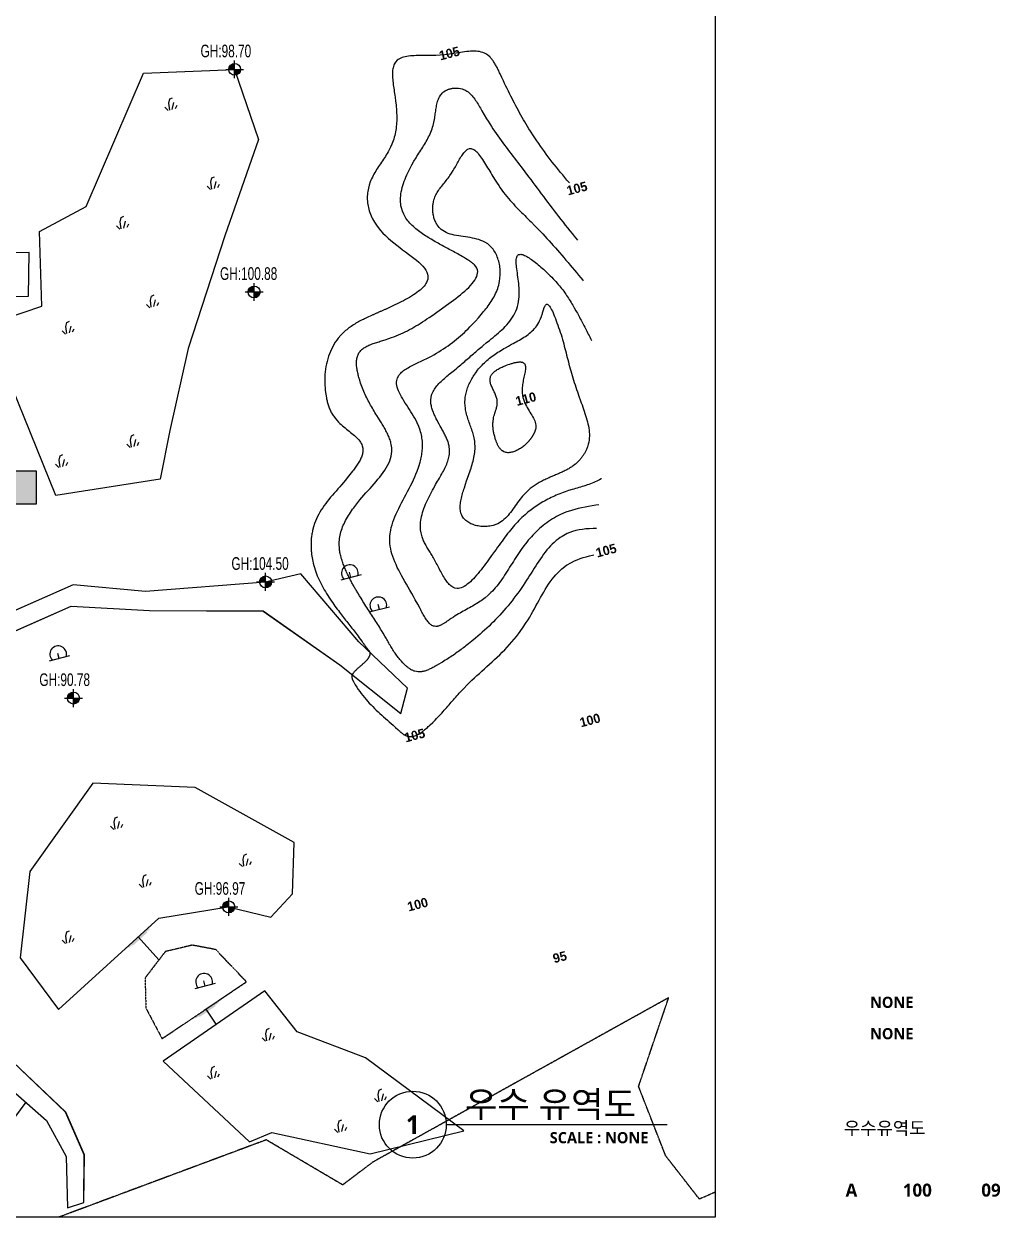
# Model space of a CAD drawing. Header units: inches. Extents: x 7998 to 323252, y 7981 to 229604.
# Drawn here: x 217651 to 322638, y 7995 to 136346 of the extents above; entities that cross this region are included whole.
import ezdxf
from ezdxf.enums import TextEntityAlignment as Align

# ---------------------------------------------------------------- set-up
doc = ezdxf.new("R2010")
doc.units = ezdxf.units.IN
doc.header["$MEASUREMENT"] = 0
doc.linetypes.add('XREF_BASE$0$HIDDEN', pattern=[0.375, 0.25, -0.125])
doc.linetypes.add('XREF_BASE$0$PHANTOM2', pattern=[31.75, 15.875, -3.175, 3.175, -3.175, 3.175, -3.175])
for name, color, linetype in [('-00 기호-우수-U형플륨관D200', 4, 'Continuous'), ('A-ANNO-TITL', 7, 'Continuous'), ('AA-XXXX-TXT1', 2, 'Continuous'), ('CD_BOX', 130, 'Continuous'), ('CE_GH', 240, 'Continuous'), ('XREF_BASE$0$1-1CON', 35, 'Continuous'), ('XREF_BASE$0$1-5CON', 30, 'Continuous'), ('XREF_BASE$0$1-HY', 8, 'Continuous'), ('XREF_BASE$0$1-SIM', 8, 'Continuous'), ('XREF_BASE$0$1-묘지', 4, 'Continuous'), ('XREF_BASE$0$1-비포장', 1, 'Continuous'), ('XREF_BASE$0$NR', 7, 'Continuous'), ('XREF_BASE$0$rndur', 1, 'Continuous')]:
    doc.layers.add(name, color=color, linetype=linetype)
doc.layers.add('CE_GH_TEXT', color=2, linetype='Continuous', lineweight=20)
doc.styles.add('SH_대대리576', font='')
doc.styles.add('XREF_BASE$0$SH_대대리576', font='나눔고딕BOLD.TTF')
doc.styles.add('나눔고딕N', font='나눔고딕.TTF')
doc.styles.add('휴먼엑스포', font='HMFMMUEX.TTC')
doc.styles.get('SH_대대리576').set_extended_font_data('NanumGothic', bold=True)
doc.linetypes.add('U', pattern='A,0.5,-0.0645,["U",휴먼엑스포,S=0.4,R=0,X=0,Y=-0.2],-0.4355,0.25', length=1.25)

# ---------------------------------------------------------------- blocks, each defined once
blk = doc.blocks.new('XREF_BASE$0$A$C33E82F04')
at = {"layer": 'XREF_BASE$0$1-묘지', "color": 8, "linetype": 'Continuous'}
for p, q in [((1.5, 0), (0, 0)), ((0.75, 0), (0.75, 0.38))]:
    blk.add_line(p, q, dxfattribs=at)
blk.add_arc((0.756, 0.318), 0.6, 328.02653, 211.97347, dxfattribs=at)
blk = doc.blocks.new('XREF_BASE$0$A$C39EA40FB')
at = {"layer": 'XREF_BASE$0$1-SIM', "color": 8}
for p, q in [((0, 0.286), (0.172, 0)), ((0.274, 0), (0.332, 0.503)), ((0.332, 0.503), (0.48, 0.777)), ((0.469, 0), (0.709, 0.446)), ((0.48, 0.777), (0.686, 0.812)), ((0.709, 0.011), (0.88, 0.206))]:
    blk.add_line(p, q, dxfattribs=at)
blk = doc.blocks.new('XREF_BASE', base_point=(0, 0))
at = {"layer": 'Defpoints', "linetype": 'ByBlock'}
blk.add_lwpolyline([(8002, 229606), (292002, 229606), (292002, 8006), (8002, 8006)], close=True, dxfattribs=at)
at = {"layer": 'XREF_BASE$0$1-1CON', "color": 8, "linetype": 'Continuous'}
for points, elevation in [([(279240, 82074), (278865, 82067), (278477, 82050), (278096, 82022), (277723, 81979), (277359, 81919), (277005, 81841), (276662, 81742), (276080, 81525), (275541, 81229), (275315, 81087), (275096, 80932), (274884, 80764), (274678, 80584), (274478, 80394), (274283, 80193), (274094, 79983), (273908, 79764), (273727, 79538), (273549, 79304), (273375, 79065), (273203, 78820), (273034, 78570), (272867, 78317), (272701, 78060), (272536, 77802), (272371, 77541), (272207, 77281), (272042, 77020), (271877, 76760), (271711, 76502), (271348, 75950), (270975, 75413), (270772, 75128), (270567, 74848), (270359, 74573), (270148, 74301), (269935, 74034), (269719, 73771), (269501, 73511), (269280, 73256), (269058, 73005), (268832, 72757), (268605, 72514), (268375, 72274), (268144, 72037), (267910, 71805), (267674, 71575), (267436, 71350), (267195, 71127), (266953, 70908), (266709, 70693), (266464, 70480), (266216, 70271), (265838, 69959), (265457, 69654), (265327, 69551), (265197, 69449), (265066, 69348), (264934, 69248), (264801, 69148), (264668, 69049), (264534, 68950), (264398, 68852), (264262, 68755), (264124, 68658), (263985, 68561), (263845, 68465), (263703, 68369), (263560, 68274), (263416, 68179), (263270, 68085), (263122, 67990), (262972, 67896), (262821, 67803), (262668, 67709), (262513, 67615), (262265, 67468), (262013, 67322), (261920, 67268), (261826, 67215), (261732, 67163), (261637, 67112), (261542, 67062), (261447, 67014), (261351, 66968), (261256, 66924), (261160, 66882), (261064, 66843), (260968, 66807), (260872, 66773), (260777, 66744), (260681, 66717), (260586, 66695), (260491, 66677), (260397, 66663), (260303, 66654), (260209, 66650), (260116, 66651), (260024, 66658), (259864, 66679), (259705, 66719), (259638, 66739), (259571, 66763), (259504, 66789), (259438, 66819), (259372, 66851), (259307, 66885), (259243, 66922), (259179, 66962), (259116, 67003), (259053, 67047), (258991, 67093), (258930, 67140), (258869, 67189), (258809, 67239), (258750, 67291), (258692, 67344), (258634, 67398), (258577, 67453), (258521, 67509), (258465, 67566), (258411, 67623), (258253, 67793), (258102, 67965), (258006, 68080), (257913, 68196), (257822, 68312), (257734, 68430), (257648, 68548), (257565, 68667), (257483, 68787), (257403, 68908), (257325, 69029), (257249, 69150), (257174, 69273), (257100, 69395), (257027, 69518), (256955, 69641), (256884, 69765), (256813, 69889), (256742, 70013), (256672, 70137), (256602, 70261), (256531, 70385), (256460, 70509), (256292, 70800), (256119, 71090), (256019, 71257), (255918, 71423), (255816, 71589), (255712, 71755), (255608, 71921), (255504, 72086), (255398, 72251), (255292, 72416), (255186, 72581), (255080, 72746), (254973, 72911), (254866, 73075), (254759, 73240), (254652, 73405), (254545, 73570), (254439, 73735), (254333, 73900), (254228, 74065), (254123, 74231), (254018, 74396), (253915, 74562), (253758, 74816), (253604, 75070), (253551, 75158), (253498, 75246), (253445, 75334), (253393, 75422), (253341, 75510), (253290, 75599), (253239, 75688), (253188, 75777), (253137, 75866), (253087, 75956), (253037, 76046), (252988, 76136), (252939, 76226), (252890, 76317), (252842, 76408), (252794, 76500), (252746, 76592), (252699, 76684), (252652, 76777), (252606, 76870), (252560, 76964), (252458, 77177), (252358, 77392), (252303, 77512), (252249, 77633), (252196, 77755), (252145, 77878), (252095, 78001), (252046, 78124), (251999, 78248), (251954, 78373), (251910, 78497), (251869, 78622), (251830, 78748), (251793, 78874), (251758, 78999), (251726, 79126), (251697, 79252), (251671, 79378), (251647, 79504), (251627, 79630), (251609, 79756), (251596, 79882), (251585, 80008), (251568, 80317), (251575, 80625), (251586, 80807), (251605, 80988), (251631, 81169), (251665, 81350), (251705, 81529), (251753, 81708), (251806, 81886), (251866, 82064), (251933, 82241), (252005, 82417), (252082, 82592), (252166, 82767), (252254, 82941), (252347, 83114), (252446, 83286), (252549, 83458), (252656, 83628), (252767, 83798), (252882, 83967), (253002, 84135), (253124, 84302), (253445, 84726), (253785, 85144), (253998, 85395), (254215, 85645), (254435, 85894), (254657, 86141), (254879, 86387), (255099, 86632), (255316, 86877), (255529, 87121), (255736, 87365), (255935, 87609), (256126, 87853), (256307, 88098), (256475, 88343), (256631, 88589), (256772, 88836), (256896, 89085), (257003, 89334), (257091, 89586), (257158, 89840), (257203, 90095), (257224, 90353), (257219, 90732), (257157, 91117), (257133, 91238), (257104, 91359), (257069, 91480), (257031, 91602), (256988, 91724), (256942, 91847), (256892, 91969), (256838, 92092), (256782, 92215), (256722, 92337), (256660, 92460), (256596, 92582), (256529, 92704), (256461, 92826), (256392, 92948), (256321, 93069), (256249, 93190), (256176, 93310), (256103, 93429), (256030, 93549), (255957, 93667), (255782, 93949), (255610, 94227), (255511, 94388), (255413, 94548), (255317, 94707), (255222, 94866), (255128, 95024), (255036, 95182), (254946, 95340), (254857, 95498), (254770, 95658), (254684, 95817), (254600, 95979), (254519, 96141), (254439, 96305), (254360, 96471), (254284, 96639), (254210, 96810), (254138, 96983), (254068, 97159), (254001, 97338), (253935, 97520), (253872, 97706), (253774, 98012), (253683, 98329), (253649, 98451), (253617, 98573), (253586, 98697), (253558, 98821), (253531, 98945), (253507, 99069), (253485, 99193), (253466, 99317), (253451, 99440), (253438, 99562), (253429, 99682), (253425, 99802), (253424, 99919), (253427, 100035), (253435, 100148), (253448, 100259), (253466, 100368), (253489, 100473), (253518, 100575), (253553, 100674), (253593, 100769), (253689, 100955), (253812, 101123), (253882, 101205), (253958, 101282), (254040, 101356), (254127, 101426), (254220, 101492), (254317, 101555), (254419, 101615), (254525, 101672), (254635, 101726), (254748, 101778), (254863, 101828), (254982, 101875), (255102, 101921), (255224, 101965), (255348, 102008), (255473, 102049), (255598, 102089), (255723, 102129), (255849, 102168), (255973, 102207), (256097, 102245), (256513, 102376), (256909, 102509), (257180, 102605), (257443, 102703), (257699, 102803), (257948, 102906), (258192, 103011), (258431, 103120), (258667, 103232), (258900, 103348), (259130, 103468), (259360, 103593), (259589, 103722), (259818, 103856), (260049, 103995), (260282, 104140), (260519, 104290), (260759, 104447), (261003, 104610), (261254, 104779), (261511, 104956), (261775, 105140), (262047, 105331), (262558, 105693), (263102, 106082), (263351, 106261), (263603, 106445), (263855, 106633), (264107, 106824), (264355, 107018), (264599, 107214), (264836, 107412), (265064, 107611), (265282, 107811), (265487, 108011), (265678, 108210), (265852, 108409), (266008, 108606), (266145, 108801), (266259, 108994), (266349, 109184), (266413, 109370), (266450, 109552), (266457, 109729), (266432, 109902), (266374, 110068), (266263, 110260), (266098, 110442), (266070, 110471), (266041, 110500), (266010, 110529), (265979, 110557), (265946, 110586), (265913, 110614), (265878, 110641), (265843, 110669), (265807, 110696), (265770, 110723), (265732, 110750), (265694, 110777), (265655, 110804), (265615, 110830), (265576, 110856), (265536, 110882), (265495, 110908), (265454, 110933), (265414, 110959), (265373, 110984), (265332, 111009), (265131, 111131), (264933, 111248), (264777, 111340), (264621, 111429), (264467, 111516), (264313, 111602), (264161, 111687), (264008, 111770), (263857, 111852), (263706, 111933), (263555, 112014), (263405, 112094), (263254, 112174), (263104, 112254), (262954, 112335), (262804, 112415), (262654, 112496), (262504, 112578), (262354, 112661), (262203, 112746), (262051, 112831), (261899, 112918), (261747, 113008), (261444, 113188), (261137, 113376), (260985, 113471), (260834, 113569), (260683, 113669), (260532, 113771), (260383, 113875), (260236, 113981), (260090, 114090), (259947, 114201), (259808, 114315), (259671, 114431), (259538, 114549), (259409, 114670), (259285, 114793), (259166, 114919), (259052, 115047), (258944, 115178), (258842, 115312), (258747, 115448), (258658, 115586), (258577, 115728), (258504, 115872), (258355, 116211), (258251, 116564), (258207, 116769), (258176, 116978), (258158, 117190), (258152, 117405), (258158, 117623), (258176, 117844), (258204, 118066), (258242, 118291), (258290, 118516), (258346, 118743), (258411, 118970), (258484, 119197), (258563, 119424), (258650, 119651), (258742, 119876), (258840, 120100), (258942, 120322), (259049, 120543), (259159, 120760), (259272, 120975), (259388, 121187), (259606, 121570), (259827, 121940), (259930, 122107), (260032, 122271), (260135, 122434), (260237, 122595), (260339, 122755), (260440, 122914), (260540, 123072), (260638, 123230), (260735, 123388), (260830, 123547), (260923, 123706), (261013, 123866), (261100, 124028), (261184, 124192), (261264, 124357), (261341, 124525), (261414, 124696), (261482, 124869), (261546, 125046), (261605, 125227), (261659, 125412), (261743, 125740), (261809, 126082), (261835, 126228), (261858, 126377), (261880, 126526), (261901, 126676), (261922, 126827), (261943, 126977), (261964, 127127), (261987, 127275), (262012, 127422), (262039, 127567), (262069, 127710), (262102, 127849), (262139, 127986), (262181, 128118), (262228, 128246), (262281, 128370), (262339, 128488), (262405, 128601), (262478, 128708), (262558, 128808), (262647, 128901), (262793, 129029), (262959, 129139), (263016, 129174), (263076, 129206), (263136, 129237), (263199, 129265), (263263, 129292), (263329, 129317), (263395, 129339), (263463, 129360), (263532, 129379), (263601, 129395), (263671, 129409), (263742, 129422), (263813, 129432), (263884, 129440), (263956, 129446), (264027, 129450), (264098, 129452), (264168, 129451), (264238, 129448), (264308, 129443), (264376, 129436), (264592, 129406), (264796, 129353), (264931, 129306), (265061, 129249), (265186, 129183), (265307, 129108), (265423, 129025), (265535, 128934), (265644, 128836), (265749, 128731), (265851, 128620), (265950, 128503), (266047, 128382), (266140, 128256), (266232, 128126), (266321, 127992), (266409, 127856), (266495, 127717), (266580, 127576), (266664, 127434), (266747, 127291), (266829, 127148), (266912, 127005), (267162, 126571), (267415, 126149), (267586, 125871), (267757, 125598), (267930, 125330), (268103, 125065), (268277, 124805), (268451, 124549), (268626, 124297), (268802, 124047), (268978, 123801), (269155, 123557), (269332, 123315), (269510, 123075), (269688, 122838), (269866, 122601), (270045, 122366), (270224, 122132), (270403, 121898), (270583, 121665), (270763, 121431), (270943, 121197), (271123, 120963), (271529, 120433), (271936, 119896), (272163, 119596), (272389, 119294), (272616, 118991), (272844, 118687), (273072, 118382), (273300, 118076), (273530, 117769), (273759, 117462), (273990, 117154), (274222, 116847), (274454, 116539), (274688, 116232), (274922, 115925), (275158, 115619), (275395, 115313), (275633, 115008), (275873, 114705), (276114, 114403), (276357, 114102), (276601, 113802), (276847, 113505), (277192, 113093)], 106000), ([(279489, 84635), (279158, 84582), (278774, 84520), (278391, 84454), (278011, 84383), (277633, 84305), (277261, 84219), (276893, 84123), (276533, 84015), (275939, 83812), (275373, 83568), (275146, 83461), (274924, 83348), (274706, 83229), (274492, 83103), (274282, 82972), (274077, 82834), (273875, 82692), (273678, 82543), (273484, 82390), (273294, 82231), (273107, 82068), (272925, 81900), (272746, 81728), (272570, 81551), (272398, 81370), (272229, 81186), (272063, 80997), (271901, 80806), (271742, 80610), (271586, 80412), (271432, 80211), (271133, 79804), (270844, 79387), (270703, 79178), (270564, 78966), (270427, 78753), (270291, 78539), (270156, 78325), (270022, 78111), (269889, 77897), (269755, 77684), (269621, 77472), (269487, 77262), (269352, 77053), (269215, 76847), (269077, 76644), (268937, 76445), (268795, 76249), (268650, 76057), (268502, 75869), (268351, 75687), (268196, 75510), (268037, 75338), (267874, 75173), (267575, 74890), (267260, 74630), (267119, 74520), (266976, 74413), (266829, 74309), (266680, 74208), (266529, 74110), (266375, 74014), (266219, 73919), (266061, 73825), (265900, 73732), (265738, 73640), (265574, 73548), (265408, 73456), (265240, 73363), (265072, 73269), (264901, 73174), (264730, 73077), (264557, 72978), (264383, 72876), (264208, 72771), (264033, 72664), (263856, 72552), (263616, 72396), (263375, 72231), (263311, 72187), (263247, 72143), (263183, 72099), (263120, 72055), (263056, 72012), (262993, 71969), (262930, 71928), (262867, 71887), (262804, 71847), (262742, 71809), (262680, 71773), (262619, 71739), (262558, 71706), (262497, 71676), (262437, 71649), (262377, 71624), (262318, 71602), (262260, 71583), (262202, 71567), (262145, 71555), (262088, 71547), (261940, 71535), (261798, 71552), (261711, 71573), (261626, 71605), (261543, 71646), (261462, 71697), (261382, 71757), (261305, 71824), (261228, 71899), (261153, 71982), (261080, 72070), (261007, 72165), (260936, 72266), (260866, 72371), (260796, 72481), (260728, 72594), (260660, 72711), (260592, 72831), (260525, 72953), (260459, 73077), (260393, 73202), (260327, 73328), (260261, 73453), (260004, 73941), (259746, 74415), (259554, 74760), (259362, 75098), (259172, 75429), (258985, 75754), (258801, 76074), (258621, 76388), (258446, 76698), (258277, 77003), (258115, 77304), (257960, 77601), (257814, 77895), (257678, 78187), (257551, 78475), (257436, 78762), (257333, 79047), (257242, 79331), (257165, 79614), (257103, 79896), (257057, 80179), (257026, 80461), (257013, 80745), (257023, 81313), (257108, 81887), (257168, 82176), (257244, 82465), (257335, 82757), (257439, 83050), (257556, 83344), (257683, 83640), (257819, 83937), (257963, 84236), (258114, 84536), (258270, 84837), (258430, 85140), (258592, 85445), (258756, 85751), (258919, 86058), (259081, 86367), (259240, 86677), (259395, 86989), (259544, 87302), (259686, 87616), (259820, 87932), (259944, 88249), (260114, 88726), (260255, 89206), (260299, 89366), (260340, 89527), (260377, 89688), (260410, 89849), (260439, 90010), (260465, 90172), (260486, 90334), (260503, 90496), (260516, 90659), (260524, 90822), (260527, 90985), (260525, 91149), (260519, 91313), (260507, 91477), (260490, 91641), (260467, 91806), (260439, 91971), (260405, 92137), (260365, 92302), (260319, 92468), (260266, 92635), (260124, 93039), (259943, 93445), (259825, 93684), (259697, 93923), (259561, 94161), (259419, 94399), (259272, 94635), (259123, 94871), (258972, 95104), (258822, 95335), (258675, 95564), (258532, 95790), (258395, 96013), (258266, 96233), (258147, 96449), (258038, 96660), (257943, 96868), (257863, 97070), (257799, 97268), (257753, 97460), (257728, 97646), (257724, 97826), (257744, 98000), (257817, 98271), (257962, 98523), (258028, 98617), (258103, 98709), (258187, 98798), (258279, 98885), (258379, 98970), (258486, 99054), (258600, 99135), (258721, 99215), (258846, 99294), (258977, 99371), (259112, 99447), (259252, 99522), (259395, 99596), (259540, 99669), (259688, 99742), (259838, 99814), (259989, 99886), (260141, 99958), (260293, 100030), (260444, 100102), (260595, 100175), (261043, 100393), (261472, 100616), (261751, 100768), (262022, 100922), (262287, 101078), (262544, 101237), (262795, 101398), (263040, 101562), (263279, 101729), (263513, 101899), (263742, 102071), (263966, 102246), (264185, 102425), (264401, 102606), (264612, 102790), (264820, 102978), (265026, 103168), (265228, 103362), (265428, 103559), (265625, 103760), (265821, 103964), (266016, 104171), (266209, 104383), (266528, 104739), (266846, 105105), (266972, 105253), (267097, 105402), (267221, 105552), (267343, 105705), (267463, 105860), (267580, 106016), (267695, 106175), (267806, 106336), (267914, 106498), (268018, 106664), (268118, 106831), (268213, 107001), (268303, 107173), (268388, 107347), (268467, 107525), (268540, 107704), (268607, 107887), (268666, 108072), (268719, 108260), (268763, 108451), (268800, 108644), (268851, 108997), (268875, 109360), (268880, 109522), (268879, 109684), (268873, 109848), (268861, 110012), (268844, 110176), (268821, 110339), (268793, 110501), (268759, 110662), (268720, 110820), (268675, 110977), (268624, 111131), (268568, 111282), (268507, 111430), (268440, 111573), (268367, 111713), (268289, 111847), (268205, 111977), (268115, 112101), (268020, 112218), (267919, 112330), (267813, 112435), (267533, 112679), (267217, 112875), (267017, 112977), (266806, 113065), (266587, 113141), (266359, 113207), (266125, 113263), (265886, 113312), (265643, 113355), (265398, 113393), (265151, 113430), (264903, 113465), (264657, 113501), (264413, 113539), (264172, 113580), (263936, 113628), (263707, 113682), (263484, 113745), (263270, 113818), (263066, 113903), (262873, 114002), (262692, 114115), (262524, 114245), (262301, 114463), (262111, 114723), (262055, 114810), (262002, 114900), (261952, 114994), (261906, 115091), (261863, 115190), (261824, 115293), (261788, 115397), (261755, 115504), (261727, 115612), (261701, 115722), (261679, 115833), (261661, 115944), (261646, 116057), (261635, 116169), (261627, 116282), (261622, 116394), (261621, 116506), (261624, 116616), (261630, 116726), (261639, 116834), (261653, 116941), (261693, 117194), (261754, 117433), (261796, 117569), (261845, 117701), (261899, 117830), (261960, 117956), (262025, 118080), (262095, 118201), (262170, 118320), (262249, 118439), (262331, 118556), (262417, 118673), (262506, 118789), (262598, 118906), (262691, 119024), (262787, 119142), (262884, 119263), (262982, 119385), (263081, 119509), (263180, 119637), (263279, 119767), (263378, 119901), (263476, 120039), (263655, 120303), (263830, 120584), (263909, 120716), (263987, 120850), (264064, 120985), (264141, 121121), (264217, 121258), (264292, 121393), (264367, 121527), (264441, 121659), (264515, 121789), (264588, 121914), (264661, 122036), (264734, 122153), (264807, 122264), (264880, 122369), (264953, 122467), (265026, 122557), (265099, 122639), (265172, 122712), (265246, 122776), (265320, 122828), (265395, 122870), (265567, 122938), (265742, 122941), (265841, 122923), (265942, 122886), (266043, 122833), (266145, 122763), (266248, 122677), (266352, 122578), (266457, 122466), (266562, 122341), (266668, 122206), (266774, 122061), (266881, 121908), (266988, 121746), (267096, 121579), (267204, 121405), (267312, 121227), (267420, 121046), (267529, 120863), (267638, 120679), (267746, 120494), (267855, 120311), (267964, 120129), (268251, 119659), (268536, 119219), (268713, 118956), (268889, 118704), (269065, 118461), (269241, 118227), (269417, 118002), (269592, 117784), (269767, 117573), (269942, 117369), (270117, 117171), (270291, 116979), (270466, 116791), (270640, 116607), (270814, 116427), (270989, 116250), (271163, 116076), (271337, 115903), (271511, 115731), (271686, 115560), (271860, 115389), (272034, 115217), (272209, 115044), (272608, 114645), (273007, 114234), (273232, 113999), (273457, 113761), (273682, 113519), (273908, 113274), (274134, 113025), (274360, 112774), (274586, 112520), (274812, 112264), (275039, 112005), (275266, 111744), (275493, 111480), (275720, 111215), (275947, 110948), (276174, 110680), (276402, 110410), (276629, 110139), (276857, 109867), (277084, 109594), (277312, 109321), (277540, 109047), (277768, 108772), (277804, 108728)], 107000), ([(279763, 87442), (279720, 87413), (279572, 87323), (279419, 87238), (279263, 87157), (279102, 87082), (278937, 87010), (278769, 86942), (278598, 86878), (278424, 86816), (278248, 86756), (278070, 86699), (277889, 86643), (277708, 86589), (277525, 86535), (277342, 86481), (277158, 86428), (276974, 86374), (276790, 86319), (276607, 86263), (276226, 86143), (275851, 86013), (275657, 85943), (275464, 85871), (275273, 85796), (275084, 85719), (274897, 85640), (274711, 85559), (274527, 85475), (274346, 85389), (274166, 85300), (273989, 85210), (273813, 85117), (273640, 85023), (273469, 84926), (273301, 84827), (273135, 84727), (272972, 84624), (272812, 84520), (272654, 84413), (272499, 84305), (272346, 84194), (272197, 84082), (271866, 83825), (271551, 83559), (271380, 83407), (271213, 83253), (271049, 83095), (270889, 82934), (270732, 82770), (270577, 82602), (270424, 82431), (270272, 82256), (270122, 82078), (269973, 81895), (269825, 81709), (269676, 81518), (269527, 81323), (269377, 81124), (269226, 80920), (269073, 80712), (268918, 80499), (268761, 80281), (268601, 80059), (268438, 79831), (268271, 79599), (267955, 79160), (267624, 78702), (267470, 78490), (267313, 78277), (267153, 78063), (266992, 77851), (266829, 77641), (266665, 77435), (266499, 77234), (266333, 77039), (266167, 76851), (266000, 76672), (265834, 76503), (265668, 76345), (265502, 76199), (265338, 76067), (265175, 75950), (265014, 75850), (264855, 75766), (264698, 75701), (264544, 75656), (264393, 75633), (264245, 75631), (264000, 75669), (263767, 75778), (263673, 75834), (263580, 75901), (263490, 75978), (263400, 76064), (263312, 76160), (263225, 76263), (263140, 76374), (263055, 76491), (262971, 76615), (262888, 76745), (262806, 76880), (262725, 77018), (262644, 77161), (262563, 77307), (262483, 77455), (262403, 77605), (262323, 77756), (262243, 77908), (262163, 78059), (262083, 78210), (262003, 78359), (261850, 78637), (261696, 78906), (261623, 79030), (261550, 79153), (261477, 79273), (261405, 79393), (261334, 79510), (261263, 79627), (261193, 79742), (261125, 79856), (261058, 79970), (260993, 80082), (260929, 80194), (260868, 80305), (260809, 80416), (260752, 80526), (260698, 80637), (260647, 80747), (260599, 80858), (260555, 80969), (260514, 81080), (260476, 81191), (260443, 81303), (260362, 81611), (260314, 81925), (260296, 82127), (260289, 82330), (260294, 82536), (260310, 82744), (260335, 82953), (260371, 83165), (260416, 83377), (260469, 83591), (260531, 83807), (260600, 84023), (260677, 84240), (260760, 84458), (260849, 84677), (260944, 84895), (261045, 85114), (261150, 85333), (261259, 85552), (261371, 85771), (261487, 85989), (261605, 86207), (261726, 86424), (261937, 86798), (262152, 87168), (262242, 87324), (262333, 87479), (262422, 87634), (262511, 87788), (262598, 87941), (262683, 88095), (262766, 88247), (262846, 88400), (262922, 88552), (262995, 88703), (263064, 88854), (263129, 89005), (263189, 89155), (263243, 89305), (263291, 89455), (263334, 89604), (263370, 89753), (263398, 89902), (263420, 90050), (263433, 90198), (263439, 90346), (263433, 90599), (263400, 90851), (263382, 90956), (263360, 91061), (263334, 91166), (263304, 91270), (263271, 91375), (263234, 91480), (263194, 91585), (263152, 91690), (263106, 91795), (263059, 91901), (263008, 92006), (262956, 92112), (262902, 92218), (262847, 92325), (262790, 92432), (262732, 92539), (262673, 92646), (262613, 92754), (262552, 92863), (262491, 92972), (262431, 93081), (262308, 93304), (262186, 93530), (262125, 93644), (262064, 93759), (262005, 93875), (261947, 93990), (261891, 94106), (261837, 94222), (261785, 94338), (261735, 94454), (261688, 94570), (261643, 94686), (261602, 94801), (261564, 94916), (261530, 95031), (261500, 95145), (261474, 95258), (261452, 95371), (261435, 95483), (261423, 95594), (261417, 95704), (261415, 95813), (261420, 95921), (261443, 96166), (261500, 96405), (261542, 96538), (261594, 96669), (261654, 96798), (261723, 96925), (261800, 97051), (261884, 97174), (261975, 97296), (262072, 97417), (262175, 97536), (262283, 97653), (262396, 97769), (262513, 97884), (262634, 97998), (262757, 98110), (262884, 98221), (263012, 98332), (263142, 98441), (263273, 98549), (263405, 98657), (263536, 98764), (263667, 98870), (263947, 99099), (264220, 99326), (264365, 99447), (264507, 99567), (264648, 99687), (264788, 99806), (264925, 99925), (265062, 100043), (265197, 100161), (265332, 100278), (265465, 100395), (265598, 100511), (265730, 100627), (265862, 100743), (265993, 100858), (266125, 100973), (266257, 101087), (266388, 101202), (266521, 101316), (266653, 101430), (266787, 101543), (266921, 101657), (267056, 101770), (267382, 102041), (267715, 102311), (267910, 102469), (268106, 102627), (268302, 102787), (268497, 102948), (268690, 103112), (268881, 103280), (269068, 103450), (269251, 103625), (269429, 103804), (269600, 103989), (269765, 104179), (269923, 104375), (270072, 104577), (270211, 104787), (270340, 105005), (270458, 105231), (270564, 105466), (270658, 105710), (270738, 105963), (270803, 106227), (270853, 106502), (270911, 106992), (270919, 107518), (270914, 107741), (270903, 107968), (270886, 108198), (270865, 108429), (270840, 108660), (270812, 108890), (270782, 109118), (270752, 109343), (270722, 109563), (270693, 109778), (270666, 109986), (270642, 110185), (270623, 110376), (270609, 110556), (270601, 110725), (270600, 110881), (270607, 111023), (270623, 111150), (270650, 111261), (270687, 111355), (270737, 111430), (270850, 111530), (271010, 111562), (271091, 111563), (271179, 111552), (271276, 111528), (271379, 111493), (271489, 111448), (271605, 111393), (271726, 111329), (271851, 111256), (271982, 111175), (272115, 111087), (272252, 110992), (272391, 110891), (272532, 110785), (272675, 110675), (272818, 110560), (272961, 110442), (273104, 110321), (273247, 110199), (273387, 110075), (273526, 109950), (273662, 109825), (273971, 109537), (274259, 109255), (274417, 109096), (274569, 108939), (274716, 108784), (274856, 108631), (274992, 108478), (275122, 108328), (275248, 108178), (275369, 108029), (275487, 107881), (275600, 107733), (275710, 107586), (275817, 107438), (275921, 107291), (276022, 107144), (276121, 106996), (276217, 106847), (276312, 106698), (276406, 106548), (276498, 106397), (276589, 106245), (276680, 106091), (276849, 105799), (277018, 105501), (277097, 105361), (277176, 105219), (277255, 105076), (277333, 104932), (277412, 104787), (277491, 104641), (277570, 104494), (277648, 104345), (277727, 104197), (277805, 104047), (277884, 103897), (277963, 103746), (278041, 103594), (278120, 103442), (278198, 103289), (278277, 103136), (278355, 102982), (278434, 102829), (278512, 102675), (278590, 102521), (278669, 102366), (278707, 102291)], 108000), ([(275592, 102410), (275653, 102170), (275713, 101929), (275774, 101688), (275835, 101447), (275896, 101205), (275958, 100964), (276020, 100722), (276082, 100480), (276146, 100238), (276210, 99995), (276276, 99752), (276342, 99508), (276410, 99264), (276479, 99019), (276549, 98773), (276621, 98527), (276694, 98279), (276769, 98031), (276846, 97782), (276925, 97532), (277005, 97282), (277088, 97030), (277173, 96776), (277338, 96299), (277510, 95818), (277592, 95592), (277675, 95366), (277757, 95139), (277838, 94912), (277917, 94685), (277994, 94458), (278067, 94231), (278137, 94004), (278202, 93777), (278261, 93551), (278315, 93326), (278361, 93102), (278400, 92878), (278431, 92656), (278452, 92435), (278464, 92216), (278466, 91998), (278456, 91782), (278434, 91567), (278400, 91355), (278352, 91145), (278267, 90860), (278153, 90579), (278120, 90502), (278085, 90426), (278048, 90351), (278010, 90276), (277969, 90202), (277927, 90128), (277882, 90056), (277836, 89983), (277789, 89912), (277740, 89842), (277689, 89772), (277637, 89703), (277584, 89636), (277529, 89569), (277473, 89504), (277415, 89439), (277357, 89376), (277297, 89314), (277236, 89254), (277174, 89194), (277111, 89137), (276962, 89005), (276807, 88881), (276718, 88813), (276627, 88748), (276534, 88684), (276440, 88623), (276345, 88564), (276249, 88506), (276152, 88451), (276054, 88397), (275954, 88344), (275854, 88293), (275754, 88243), (275652, 88195), (275550, 88147), (275447, 88100), (275344, 88054), (275240, 88008), (275136, 87963), (275032, 87918), (274928, 87874), (274823, 87829), (274719, 87784), (274493, 87688), (274267, 87590), (274147, 87536), (274026, 87483), (273906, 87428), (273787, 87373), (273668, 87316), (273549, 87259), (273432, 87200), (273315, 87140), (273199, 87079), (273084, 87016), (272971, 86951), (272858, 86885), (272746, 86817), (272636, 86747), (272528, 86675), (272421, 86601), (272315, 86524), (272211, 86445), (272109, 86364), (272008, 86280), (271910, 86193), (271660, 85962), (271424, 85710), (271284, 85550), (271147, 85383), (271014, 85213), (270884, 85039), (270755, 84863), (270628, 84685), (270501, 84506), (270374, 84328), (270247, 84152), (270118, 83978), (269987, 83807), (269854, 83641), (269717, 83481), (269576, 83326), (269430, 83179), (269280, 83041), (269123, 82912), (268959, 82793), (268788, 82686), (268610, 82591), (268422, 82509), (268106, 82401), (267763, 82332), (267630, 82311), (267494, 82296), (267356, 82287), (267216, 82283), (267075, 82285), (266934, 82292), (266792, 82305), (266651, 82322), (266511, 82345), (266373, 82374), (266237, 82407), (266103, 82445), (265972, 82489), (265846, 82537), (265723, 82591), (265605, 82649), (265492, 82712), (265385, 82780), (265284, 82853), (265190, 82930), (265103, 83012), (264935, 83196), (264805, 83400), (264746, 83514), (264697, 83634), (264657, 83758), (264626, 83886), (264604, 84019), (264590, 84155), (264583, 84295), (264583, 84439), (264590, 84585), (264603, 84734), (264622, 84885), (264646, 85038), (264674, 85193), (264708, 85350), (264745, 85507), (264785, 85665), (264828, 85824), (264874, 85982), (264922, 86141), (264972, 86299), (265023, 86456), (265145, 86824), (265268, 87183), (265338, 87387), (265409, 87589), (265479, 87789), (265547, 87987), (265615, 88182), (265680, 88376), (265743, 88568), (265804, 88759), (265861, 88948), (265915, 89135), (265965, 89322), (266011, 89507), (266052, 89692), (266088, 89876), (266119, 90059), (266144, 90241), (266163, 90423), (266175, 90605), (266180, 90787), (266177, 90969), (266167, 91151), (266134, 91481), (266072, 91812), (266040, 91960), (266003, 92109), (265961, 92258), (265917, 92407), (265869, 92557), (265819, 92707), (265766, 92857), (265713, 93007), (265659, 93158), (265604, 93310), (265549, 93461), (265496, 93613), (265443, 93766), (265392, 93918), (265344, 94072), (265298, 94225), (265256, 94379), (265218, 94534), (265184, 94688), (265155, 94844), (265132, 95000), (265098, 95301), (265089, 95604), (265090, 95750), (265097, 95896), (265109, 96043), (265126, 96189), (265147, 96335), (265174, 96481), (265205, 96626), (265241, 96771), (265281, 96915), (265326, 97058), (265374, 97200), (265426, 97341), (265482, 97481), (265542, 97619), (265606, 97757), (265672, 97892), (265742, 98026), (265815, 98158), (265891, 98288), (265969, 98416), (266051, 98542), (266240, 98820), (266441, 99086), (266556, 99231), (266675, 99372), (266798, 99509), (266923, 99643), (267052, 99774), (267184, 99901), (267318, 100026), (267456, 100147), (267596, 100266), (267738, 100382), (267883, 100495), (268030, 100606), (268179, 100715), (268331, 100821), (268484, 100926), (268639, 101028), (268796, 101128), (268954, 101227), (269113, 101324), (269274, 101420), (269436, 101514), (269766, 101701), (270099, 101884), (270268, 101975), (270437, 102066), (270605, 102158), (270773, 102250), (270940, 102343), (271105, 102438), (271268, 102536), (271429, 102636), (271588, 102739), (271743, 102845), (271894, 102956), (272041, 103071), (272184, 103192), (272322, 103318), (272455, 103450), (272582, 103588), (272702, 103733), (272817, 103886), (272924, 104047), (273024, 104217), (273116, 104395), (273224, 104635), (273317, 104892), (273337, 104948), (273356, 105005), (273374, 105062), (273392, 105120), (273410, 105177), (273427, 105234), (273444, 105291), (273461, 105347), (273477, 105403), (273493, 105458), (273509, 105511), (273524, 105564), (273540, 105615), (273555, 105665), (273570, 105712), (273586, 105759), (273601, 105803), (273617, 105844), (273632, 105884), (273648, 105921), (273664, 105955), (273732, 106085), (273804, 106164), (273862, 106196), (273922, 106202), (273985, 106182), (274051, 106138), (274119, 106071), (274189, 105982), (274261, 105874), (274335, 105746), (274411, 105601), (274489, 105439), (274568, 105261), (274648, 105070), (274730, 104867), (274813, 104651), (274897, 104426), (274982, 104192), (275068, 103950), (275155, 103702), (275242, 103449), (275329, 103192), (275417, 102932), (275504, 102671), (275592, 102410)], 109000)]:
    blk.add_lwpolyline(points, dxfattribs=dict(at, elevation=elevation))
at = {"layer": 'XREF_BASE$0$1-5CON', "color": 8, "linetype": 'Continuous', "elevation": 105000}
blk.add_lwpolyline([(276330, 119238), (276291, 119283), (276059, 119555), (275828, 119829), (275598, 120103), (275371, 120378), (275145, 120655), (274921, 120932), (274699, 121211), (274479, 121490), (274262, 121771), (274048, 122053), (273836, 122336), (273626, 122619), (273420, 122904), (273217, 123190), (273017, 123477), (272820, 123765), (272467, 124293), (272127, 124825), (271975, 125066), (271825, 125309), (271677, 125552), (271532, 125797), (271388, 126042), (271246, 126289), (271105, 126538), (270966, 126788), (270828, 127039), (270691, 127293), (270555, 127548), (270420, 127805), (270286, 128064), (270152, 128325), (270019, 128589), (269887, 128854), (269754, 129123), (269621, 129393), (269489, 129667), (269356, 129943), (269223, 130221), (269044, 130600), (268863, 130983), (268817, 131081), (268771, 131179), (268724, 131277), (268678, 131374), (268630, 131471), (268582, 131567), (268534, 131662), (268485, 131756), (268435, 131848), (268384, 131940), (268333, 132029), (268280, 132117), (268227, 132202), (268172, 132286), (268116, 132367), (268059, 132445), (268001, 132521), (267941, 132594), (267880, 132663), (267817, 132730), (267753, 132792), (267550, 132974), (267331, 133120), (267175, 133202), (267013, 133270), (266844, 133323), (266668, 133365), (266486, 133394), (266297, 133412), (266104, 133420), (265904, 133420), (265699, 133411), (265489, 133396), (265275, 133374), (265056, 133348), (264832, 133317), (264605, 133283), (264374, 133247), (264139, 133209), (263901, 133171), (263660, 133134), (263416, 133099), (263170, 133066), (262921, 133037), (262436, 132990), (261945, 132963), (261706, 132954), (261468, 132948), (261230, 132945), (260993, 132944), (260758, 132943), (260526, 132943), (260296, 132942), (260071, 132940), (259850, 132935), (259635, 132928), (259425, 132917), (259222, 132902), (259027, 132881), (258839, 132854), (258660, 132821), (258490, 132780), (258330, 132731), (258181, 132672), (258044, 132604), (257918, 132525), (257805, 132435), (257621, 132246), (257486, 132012), (257433, 131896), (257389, 131772), (257354, 131640), (257327, 131501), (257307, 131355), (257295, 131202), (257288, 131044), (257288, 130880), (257292, 130711), (257302, 130538), (257316, 130360), (257333, 130180), (257354, 129996), (257377, 129810), (257403, 129621), (257430, 129432), (257458, 129241), (257487, 129049), (257516, 128858), (257544, 128667), (257571, 128477), (257628, 128055), (257675, 127643), (257697, 127418), (257716, 127196), (257731, 126977), (257742, 126760), (257750, 126546), (257754, 126334), (257753, 126125), (257748, 125918), (257739, 125714), (257725, 125511), (257706, 125311), (257683, 125113), (257654, 124917), (257621, 124723), (257582, 124531), (257538, 124341), (257489, 124153), (257434, 123967), (257373, 123782), (257306, 123600), (257233, 123418), (257082, 123074), (256907, 122735), (256819, 122574), (256726, 122415), (256630, 122255), (256531, 122097), (256429, 121939), (256326, 121781), (256221, 121624), (256115, 121467), (256008, 121309), (255902, 121151), (255797, 120993), (255693, 120834), (255591, 120675), (255491, 120514), (255394, 120353), (255301, 120190), (255212, 120026), (255128, 119860), (255048, 119693), (254975, 119524), (254908, 119352), (254791, 119017), (254702, 118672), (254665, 118504), (254635, 118334), (254612, 118162), (254595, 117989), (254585, 117816), (254581, 117641), (254584, 117465), (254594, 117289), (254611, 117113), (254634, 116936), (254664, 116760), (254701, 116584), (254745, 116408), (254795, 116233), (254853, 116059), (254917, 115885), (254988, 115713), (255067, 115542), (255152, 115373), (255244, 115206), (255344, 115040), (255647, 114575), (256007, 114129), (256262, 113846), (256536, 113572), (256824, 113304), (257125, 113042), (257434, 112787), (257749, 112537), (258067, 112293), (258385, 112054), (258700, 111819), (259008, 111589), (259307, 111363), (259594, 111140), (259865, 110921), (260118, 110704), (260349, 110490), (260555, 110278), (260734, 110068), (260882, 109860), (260996, 109652), (261073, 109445), (261110, 109238), (261101, 108894), (260963, 108548), (260889, 108410), (260797, 108272), (260687, 108134), (260562, 107997), (260422, 107860), (260269, 107724), (260102, 107590), (259925, 107456), (259738, 107324), (259541, 107193), (259336, 107064), (259125, 106937), (258908, 106812), (258687, 106690), (258462, 106569), (258236, 106451), (258008, 106336), (257780, 106224), (257553, 106115), (257329, 106009), (257108, 105906), (256817, 105773), (256536, 105646), (256464, 105614), (256392, 105582), (256321, 105550), (256251, 105519), (256181, 105488), (256112, 105457), (256043, 105427), (255975, 105397), (255907, 105367), (255839, 105337), (255771, 105307), (255704, 105278), (255637, 105248), (255570, 105219), (255504, 105189), (255437, 105160), (255371, 105130), (255304, 105100), (255238, 105071), (255171, 105041), (255104, 105011), (254905, 104920), (254703, 104827), (254569, 104765), (254434, 104701), (254299, 104636), (254164, 104570), (254030, 104502), (253895, 104433), (253761, 104363), (253628, 104291), (253496, 104217), (253365, 104141), (253234, 104063), (253106, 103983), (252978, 103901), (252853, 103817), (252729, 103731), (252607, 103642), (252488, 103551), (252371, 103457), (252256, 103360), (252144, 103261), (252035, 103159), (251737, 102863), (251463, 102542), (251297, 102326), (251142, 102101), (250997, 101867), (250862, 101626), (250737, 101378), (250623, 101123), (250518, 100862), (250424, 100597), (250339, 100326), (250264, 100051), (250199, 99773), (250144, 99491), (250098, 99208), (250061, 98922), (250034, 98636), (250016, 98349), (250008, 98062), (250008, 97775), (250018, 97490), (250037, 97207), (250064, 96925), (250116, 96531), (250185, 96144), (250207, 96031), (250231, 95918), (250256, 95806), (250284, 95695), (250313, 95585), (250344, 95475), (250377, 95366), (250413, 95258), (250451, 95151), (250491, 95045), (250534, 94940), (250579, 94836), (250627, 94733), (250677, 94631), (250731, 94531), (250787, 94431), (250846, 94333), (250908, 94235), (250973, 94139), (251041, 94045), (251113, 93951), (251298, 93723), (251505, 93504), (251635, 93376), (251770, 93250), (251909, 93127), (252052, 93005), (252197, 92886), (252344, 92767), (252491, 92649), (252638, 92533), (252783, 92416), (252926, 92300), (253065, 92184), (253199, 92068), (253328, 91951), (253451, 91833), (253565, 91714), (253671, 91593), (253768, 91471), (253854, 91347), (253928, 91221), (253990, 91092), (254039, 90960), (254096, 90730), (254108, 90490), (254105, 90390), (254096, 90288), (254080, 90184), (254057, 90080), (254028, 89974), (253993, 89868), (253953, 89760), (253908, 89652), (253858, 89543), (253803, 89434), (253745, 89324), (253682, 89214), (253616, 89104), (253547, 88994), (253476, 88884), (253401, 88774), (253325, 88664), (253246, 88555), (253166, 88446), (253085, 88338), (253003, 88231), (252719, 87865), (252433, 87511), (252229, 87265), (252025, 87024), (251822, 86787), (251620, 86554), (251419, 86324), (251221, 86097), (251026, 85872), (250834, 85648), (250646, 85426), (250463, 85203), (250285, 84980), (250113, 84757), (249947, 84532), (249788, 84306), (249636, 84076), (249492, 83844), (249357, 83608), (249232, 83368), (249116, 83123), (249010, 82873), (248915, 82617), (248797, 82243), (248703, 81855), (248677, 81738), (248653, 81620), (248632, 81501), (248612, 81381), (248595, 81260), (248580, 81139), (248567, 81016), (248556, 80893), (248547, 80770), (248540, 80646), (248536, 80522), (248533, 80397), (248532, 80272), (248534, 80147), (248537, 80022), (248543, 79897), (248550, 79772), (248560, 79647), (248571, 79523), (248585, 79399), (248600, 79275), (248651, 78914), (248718, 78558), (248769, 78326), (248827, 78096), (248892, 77868), (248962, 77642), (249039, 77418), (249121, 77195), (249209, 76975), (249302, 76757), (249400, 76541), (249502, 76326), (249609, 76113), (249720, 75902), (249835, 75693), (249954, 75485), (250075, 75279), (250201, 75075), (250328, 74872), (250459, 74671), (250592, 74471), (250727, 74273), (250864, 74076), (251110, 73728), (251361, 73385), (251471, 73236), (251582, 73087), (251693, 72939), (251805, 72792), (251918, 72645), (252031, 72499), (252144, 72353), (252257, 72207), (252370, 72062), (252484, 71918), (252597, 71773), (252711, 71629), (252824, 71485), (252937, 71340), (253049, 71196), (253161, 71052), (253273, 70908), (253384, 70764), (253495, 70620), (253604, 70475), (253713, 70330), (253851, 70144), (253988, 69958), (254018, 69917), (254048, 69876), (254077, 69835), (254107, 69794), (254137, 69754), (254167, 69713), (254196, 69672), (254226, 69630), (254256, 69589), (254286, 69548), (254316, 69507), (254346, 69466), (254377, 69424), (254407, 69383), (254438, 69341), (254469, 69300), (254500, 69258), (254531, 69217), (254562, 69175), (254594, 69133), (254626, 69091), (254666, 69039), (254706, 68986), (254714, 68976), (254722, 68965), (254730, 68955), (254738, 68945), (254746, 68934), (254754, 68924), (254762, 68913), (254769, 68902), (254776, 68892), (254784, 68881), (254790, 68870), (254797, 68859), (254804, 68848), (254810, 68838), (254816, 68826), (254822, 68815), (254827, 68804), (254832, 68793), (254837, 68781), (254842, 68770), (254846, 68758), (254854, 68731), (254860, 68703), (254863, 68687), (254865, 68671), (254866, 68655), (254867, 68638), (254867, 68622), (254867, 68605), (254866, 68588), (254865, 68572), (254862, 68555), (254860, 68538), (254857, 68521), (254854, 68504), (254850, 68487), (254845, 68470), (254841, 68453), (254836, 68436), (254830, 68419), (254825, 68403), (254819, 68386), (254813, 68369), (254806, 68353), (254787, 68306), (254766, 68261), (254752, 68231), (254737, 68203), (254721, 68174), (254705, 68147), (254688, 68120), (254671, 68093), (254653, 68066), (254634, 68041), (254616, 68015), (254596, 67990), (254577, 67965), (254556, 67941), (254536, 67917), (254515, 67893), (254494, 67869), (254473, 67846), (254451, 67823), (254429, 67800), (254407, 67778), (254384, 67756), (254362, 67733), (254292, 67666), (254220, 67599), (254172, 67555), (254123, 67511), (254073, 67468), (254024, 67424), (253974, 67381), (253924, 67339), (253874, 67296), (253824, 67253), (253773, 67210), (253723, 67168), (253674, 67125), (253624, 67081), (253575, 67038), (253526, 66994), (253478, 66950), (253430, 66905), (253383, 66859), (253336, 66813), (253291, 66766), (253246, 66719), (253202, 66670), (253154, 66616), (253107, 66560), (253103, 66554), (253098, 66549), (253094, 66543), (253089, 66538), (253085, 66532), (253080, 66526), (253076, 66521), (253071, 66515), (253067, 66509), (253063, 66504), (253058, 66498), (253054, 66492), (253050, 66486), (253046, 66480), (253042, 66474), (253037, 66469), (253033, 66463), (253030, 66457), (253026, 66450), (253022, 66444), (253018, 66438), (253010, 66425), (253002, 66411), (252998, 66404), (252994, 66396), (252990, 66389), (252987, 66381), (252983, 66374), (252979, 66366), (252976, 66358), (252973, 66351), (252969, 66343), (252966, 66335), (252963, 66327), (252960, 66319), (252957, 66311), (252955, 66303), (252952, 66295), (252950, 66287), (252947, 66279), (252945, 66271), (252943, 66263), (252941, 66255), (252939, 66247), (252931, 66209), (252926, 66171), (252924, 66141), (252923, 66110), (252925, 66080), (252927, 66050), (252931, 66020), (252937, 65990), (252943, 65960), (252951, 65930), (252960, 65900), (252970, 65870), (252981, 65840), (252993, 65811), (253006, 65781), (253020, 65751), (253034, 65721), (253049, 65692), (253064, 65662), (253080, 65633), (253096, 65604), (253113, 65574), (253129, 65545), (253293, 65263), (253461, 64991), (253616, 64756), (253775, 64528), (253938, 64307), (254104, 64093), (254274, 63884), (254447, 63681), (254623, 63483), (254803, 63289), (254985, 63099), (255170, 62912), (255359, 62727), (255549, 62545), (255743, 62364), (255938, 62184), (256137, 62005), (256337, 61825), (256539, 61644), (256743, 61463), (256949, 61279), (257157, 61093), (257367, 60904), (257617, 60675), (257870, 60441), (257910, 60403), (257951, 60366), (257991, 60329), (258032, 60292), (258072, 60255), (258113, 60219), (258154, 60183), (258195, 60148), (258236, 60114), (258277, 60080), (258318, 60048), (258360, 60016), (258401, 59986), (258443, 59956), (258485, 59928), (258527, 59901), (258570, 59876), (258612, 59852), (258655, 59830), (258698, 59810), (258742, 59791), (258889, 59735), (259040, 59702), (259148, 59690), (259256, 59688), (259366, 59696), (259477, 59714), (259588, 59741), (259700, 59776), (259813, 59819), (259925, 59870), (260038, 59927), (260152, 59991), (260265, 60060), (260377, 60135), (260490, 60215), (260602, 60298), (260713, 60386), (260824, 60477), (260933, 60570), (261042, 60666), (261149, 60763), (261255, 60861), (261359, 60960), (261625, 61216), (261879, 61468), (262030, 61622), (262177, 61774), (262321, 61925), (262462, 62076), (262599, 62225), (262733, 62373), (262865, 62520), (262995, 62666), (263122, 62811), (263248, 62955), (263372, 63098), (263495, 63240), (263617, 63382), (263738, 63522), (263859, 63661), (263980, 63800), (264101, 63938), (264222, 64075), (264343, 64211), (264466, 64347), (264590, 64482), (264953, 64871), (265330, 65255), (265584, 65504), (265841, 65752), (266104, 65999), (266370, 66245), (266639, 66491), (266910, 66737), (267183, 66983), (267458, 67231), (267733, 67480), (268008, 67731), (268282, 67985), (268555, 68241), (268827, 68501), (269096, 68764), (269362, 69032), (269624, 69304), (269882, 69582), (270135, 69865), (270382, 70154), (270624, 70450), (270858, 70752), (271287, 71336), (271687, 71948), (271870, 72240), (272047, 72536), (272221, 72836), (272391, 73138), (272559, 73441), (272725, 73745), (272891, 74049), (273055, 74351), (273221, 74651), (273388, 74948), (273556, 75240), (273727, 75528), (273902, 75809), (274081, 76083), (274265, 76350), (274455, 76607), (274651, 76855), (274854, 77092), (275066, 77318), (275286, 77531), (275515, 77730), (276013, 78115), (276557, 78433), (276852, 78581), (277157, 78714), (277473, 78834), (277797, 78941), (278130, 79038), (278470, 79124), (278816, 79203), (278963, 79233)], dxfattribs=at)
at = {"layer": 'XREF_BASE$0$1-5CON', "color": 8, "linetype": 'Continuous', "elevation": 110000}
blk.add_lwpolyline([(272228, 91820), (272208, 91794), (272189, 91769), (272169, 91744), (272150, 91719), (272130, 91694), (272110, 91669), (272091, 91644), (272071, 91618), (272051, 91593), (272030, 91568), (272010, 91543), (271989, 91518), (271969, 91493), (271948, 91468), (271926, 91444), (271905, 91419), (271883, 91394), (271861, 91369), (271838, 91345), (271816, 91320), (271792, 91296), (271769, 91271), (271745, 91247), (271643, 91145), (271533, 91045), (271446, 90970), (271354, 90897), (271259, 90825), (271162, 90756), (271061, 90689), (270959, 90626), (270854, 90565), (270748, 90509), (270641, 90456), (270533, 90408), (270425, 90365), (270317, 90327), (270209, 90294), (270102, 90267), (269997, 90247), (269892, 90233), (269790, 90226), (269690, 90226), (269593, 90234), (269498, 90250), (269408, 90275), (269265, 90329), (269133, 90409), (269083, 90443), (269035, 90482), (268988, 90523), (268943, 90567), (268899, 90615), (268858, 90665), (268817, 90718), (268778, 90773), (268741, 90830), (268704, 90889), (268669, 90950), (268636, 91013), (268604, 91077), (268573, 91143), (268543, 91210), (268514, 91278), (268487, 91347), (268460, 91416), (268435, 91486), (268411, 91556), (268387, 91626), (268332, 91798), (268283, 91968), (268256, 92068), (268231, 92168), (268208, 92268), (268187, 92367), (268168, 92465), (268151, 92564), (268136, 92662), (268124, 92759), (268113, 92856), (268105, 92953), (268100, 93050), (268096, 93146), (268095, 93242), (268096, 93338), (268100, 93433), (268106, 93529), (268115, 93624), (268126, 93719), (268140, 93814), (268156, 93908), (268175, 94003), (268210, 94159), (268253, 94314), (268271, 94376), (268289, 94437), (268308, 94498), (268328, 94559), (268348, 94621), (268368, 94682), (268388, 94743), (268407, 94804), (268427, 94866), (268445, 94927), (268463, 94989), (268480, 95050), (268496, 95112), (268511, 95174), (268524, 95235), (268536, 95297), (268546, 95359), (268554, 95421), (268559, 95484), (268563, 95546), (268564, 95609), (268560, 95773), (268537, 95938), (268516, 96040), (268490, 96143), (268458, 96246), (268421, 96349), (268381, 96452), (268337, 96554), (268291, 96656), (268244, 96758), (268195, 96860), (268146, 96961), (268098, 97061), (268050, 97160), (268004, 97259), (267961, 97356), (267920, 97453), (267884, 97548), (267852, 97642), (267825, 97735), (267804, 97826), (267790, 97916), (267783, 98003), (267785, 98174), (267821, 98338), (267847, 98417), (267881, 98494), (267922, 98570), (267971, 98644), (268025, 98716), (268087, 98786), (268154, 98854), (268227, 98921), (268305, 98986), (268389, 99049), (268477, 99111), (268569, 99170), (268666, 99228), (268766, 99285), (268869, 99339), (268976, 99392), (269085, 99443), (269197, 99492), (269310, 99540), (269425, 99586), (269542, 99630), (269734, 99699), (269927, 99764), (270002, 99788), (270076, 99812), (270151, 99834), (270225, 99855), (270298, 99875), (270371, 99894), (270443, 99911), (270514, 99927), (270584, 99942), (270652, 99954), (270719, 99965), (270784, 99973), (270848, 99980), (270909, 99984), (270968, 99987), (271025, 99986), (271080, 99984), (271132, 99978), (271181, 99970), (271227, 99960), (271270, 99946), (271388, 99896), (271476, 99819), (271521, 99755), (271555, 99681), (271578, 99597), (271592, 99503), (271597, 99400), (271593, 99288), (271583, 99169), (271567, 99043), (271546, 98911), (271520, 98774), (271492, 98631), (271461, 98484), (271429, 98333), (271397, 98180), (271365, 98024), (271335, 97867), (271307, 97708), (271283, 97550), (271263, 97391), (271249, 97234), (271241, 97079), (271239, 96711), (271284, 96361), (271325, 96162), (271379, 95968), (271444, 95780), (271519, 95596), (271602, 95417), (271691, 95242), (271786, 95071), (271883, 94903), (271983, 94739), (272082, 94577), (272179, 94418), (272273, 94261), (272363, 94106), (272446, 93953), (272520, 93801), (272585, 93650), (272639, 93499), (272679, 93348), (272705, 93198), (272715, 93047), (272707, 92895), (272674, 92712), (272611, 92528), (272600, 92497), (272588, 92467), (272575, 92436), (272562, 92406), (272548, 92375), (272533, 92344), (272518, 92314), (272502, 92283), (272486, 92252), (272470, 92221), (272453, 92191), (272435, 92160), (272417, 92129), (272399, 92098), (272381, 92067), (272362, 92036), (272343, 92005), (272324, 91974), (272305, 91944), (272286, 91913), (272266, 91882), (272247, 91851), (272228, 91820)], close=True, dxfattribs=at)
at = {"layer": 'XREF_BASE$0$1-HY', "color": 8}
for points in [[(224355, 116691), (230533, 131037), (240310, 131449), (242892, 123922), (239249, 113547), (235333, 101439), (233348, 92607), (232302, 87389), (221083, 85622), (213634, 103977), (219574, 105976), (219335, 114020)], [(212873, 111703), (212747, 107037), (218137, 107046), (218239, 111754)], [(246732, 48290), (246732, 48290), (236060, 54208), (225082, 54683), (218289, 45174), (217248, 35891), (221360, 30352), (232184, 40176), (239628, 41369), (244213, 40269), (246534, 42778)], [(232628, 24792), (241910, 16093), (244327, 17095), (254889, 14822), (264978, 17267), (254394, 25125), (247047, 27921), (243577, 32357)]]:
    blk.add_lwpolyline(points, close=True, dxfattribs=at)
at = {"layer": 'XREF_BASE$0$1-묘지', "color": 8, "linetype": 'XREF_BASE$0$HIDDEN', "ltscale": 3}
blk.add_lwpolyline([(238291, 36776), (235760, 37256), (232859, 36560), (230685, 33728), (230778, 30478), (232517, 27193), (241590, 33313)], close=True, dxfattribs=at)
at = {"layer": 'XREF_BASE$0$1-비포장', "color": 8, "linetype": 'Continuous'}
for points in [[(214042, 23704), (220089, 18395), (222211, 14521), (222331, 8996), (224090, 9584), (224155, 14697), (222146, 19292), (216485, 24652)], [(213473, 69642), (222736, 73726), (231169, 73249), (243383, 73196), (251635, 67411), (258192, 62181), (258192, 62181), (258916, 64912), (258916, 64912), (253679, 69885), (247438, 77187), (243599, 76314), (230742, 75305), (222943, 76011), (212188, 71277)], [(214046, 23707), (220093, 18399), (222215, 14524), (222335, 8999), (224095, 9587), (224160, 14701), (222150, 19295), (216490, 24655)], [(213477, 69646), (222740, 73729), (231173, 73253), (243387, 73199), (251639, 67414), (258196, 62184), (258196, 62184), (258920, 64915), (258920, 64915), (253684, 69888), (247442, 77190), (243603, 76317), (230746, 75308), (222947, 76014), (213683, 71936)]]:
    blk.add_lwpolyline(points, dxfattribs=at)
at = {"layer": 'XREF_BASE$0$NR', "color": 8, "linetype": 'Continuous'}
for p, q in [((232173, 35667), (229934, 38134)), ((238347, 28744), (237243, 30380)), ((217858, 20361), (214081, 15282))]:
    blk.add_line(p, q, dxfattribs=at)
for points in [[(228490, 36823), (231378, 39444), (228561, 36746), (231449, 39367)], [(228894, 37048), (231115, 39064), (228964, 36970), (231186, 38986)], [(229298, 37273), (230853, 38684), (229368, 37195), (230923, 38606)], [(235626, 29290), (238859, 31471), (235685, 29203), (238918, 31384)], [(236058, 29454), (238545, 31132), (236117, 29367), (238604, 31045)], [(236490, 29619), (238231, 30793), (236548, 29532), (238289, 30706)]]:
    blk.add_solid(points, dxfattribs=at)
at = {"layer": 'XREF_BASE$0$rndur', "color": 8, "linetype": 'XREF_BASE$0$PHANTOM2', "ltscale": 2, "flags": 128}
for points in [[(291941, 10656), (290299, 9941), (286670, 14603), (283761, 22061), (286995, 31604), (255184, 13922), (251941, 11470), (243722, 16312), (221418, 8001)], [(290299, 9941), (286670, 14603), (283761, 22061), (286995, 31604), (255184, 13922), (251941, 11470), (243722, 16312), (221418, 8001)]]:
    blk.add_lwpolyline(points, dxfattribs=at)
at = {"layer": 'XREF_BASE$0$1-SIM', "color": 8, "xscale": 1500, "yscale": 1500, "zscale": 1500, "rotation": 14.62512501046145}
for p in [(232938, 126972), (237479, 118466), (227730, 114217), (230962, 105760), (221867, 102928), (228832, 90730), (221170, 88581), (227086, 49630), (240928, 45637), (230157, 43407), (221863, 37366), (243392, 26873), (237499, 22792), (255458, 20346), (251171, 17041)]:
    blk.add_blockref('XREF_BASE$0$A$C39EA40FB', p, dxfattribs=at)
at = {"layer": 'XREF_BASE$0$1-묘지', "color": 8, "xscale": 1500, "yscale": 1500, "zscale": 1500, "rotation": 14.62512501046145}
for p in [(251733, 76526), (254797, 73059), (220368, 67797), (236054, 32568)]:
    blk.add_blockref('XREF_BASE$0$A$C33E82F04', p, dxfattribs=at)
at = {"layer": 'XREF_BASE$0$1-5CON', "color": 8, "linetype": 'Continuous', "style": 'XREF_BASE$0$SH_대대리576'}
for s, p in [('105', (262459, 132413, 107840)), ('105', (276184, 117895, 107840)), ('110', (270683, 95248, 107840)), ('105', (279319, 78943, 107840)), ('100', (277583, 60686, 107840)), ('105', (258731, 59058, 107840)), ('100', (259046, 40875, 107840)), ('95', (274694, 35307, 107840))]:
    blk.add_text(s, height=1000, rotation=14.62513, dxfattribs=at).set_placement(p)
blk = doc.blocks.new('A$C22D04AE8')
at = {"layer": 'CE_GH'}
h = blk.add_hatch(color=256, dxfattribs=at)
h.paths.add_polyline_path([(0, 0), (0, 800, 0.4142136), (-800, 0)])
h.paths.add_polyline_path([(800, 0), (0, 0), (0, -800, 0.4142136)])
for points in [[(-1200, 0), (1200, 0)], [(0, -1200), (0, 1200)]]:
    blk.add_lwpolyline(points, dxfattribs=at)
blk.add_circle((0, 0), 800, dxfattribs=at)
blk = doc.blocks.new('FDGSG')
at = {"layer": 'CD_BOX', "linetype": 'ByBlock'}
h = blk.add_hatch(color=254, dxfattribs=at)
h.dxf.hatch_style = 1
h.paths.add_polyline_path([(7773, 0), (-7773, 0), (-7773, 4500), (7773, 4500)])
blk.add_lwpolyline([(7773, 0), (-7773, 0), (-7773, 4500), (7773, 4500)], close=True, dxfattribs=at)
blk = doc.blocks.new('*U25')
at = {"layer": 'A-ANNO-TITL'}
blk.add_line((0, 0), (2967, 0), dxfattribs=at)
blk.add_circle((-450, 0), 450, dxfattribs=at)
at = {"layer": 'AA-XXXX-TXT1', "style": 'SH_대대리576'}
blk.add_attdef('DWG.TITLE', (250, 100), '', height=350, dxfattribs=at)
at = {"layer": 'AA-XXXX-TXT1', "color": 7, "style": 'SH_대대리576'}
blk.add_attdef('NO1', text='', height=300, dxfattribs=at).set_placement((-450, 0), align=Align.MIDDLE)
at = {"layer": 'AA-XXXX-TXT1', "style": 'SH_대대리576'}
blk.add_attdef('SCALE', text='', height=150, dxfattribs=at).set_placement((2717, -100), align=Align.TOP_RIGHT)

msp = doc.modelspace()

# ---------------------------------------------------------------- block references
at = {"layer": '-00 기호-우수-U형플륨관D200', "linetype": 'U', "ltscale": 1600}
msp.add_blockref('XREF_BASE', (-2, -6), dxfattribs=at)
ref = msp.add_blockref('*U25', (263078, 17942), dxfattribs=dict(xscale=8, yscale=8, zscale=8))
ref.add_attrib('SCALE', 'SCALE : NONE', dxfattribs={"layer": 'A-ANNO-TITL', "height": 1200, "style": 'SH_대대리576'}).set_placement((284811, 17142), align=Align.TOP_RIGHT)
ref.add_attrib('DWG.TITLE', '우수 유역도', (265078, 18742), dxfattribs={"layer": 'A-ANNO-TITL', "height": 2783.3, "style": 'SH_대대리576'})
ref.add_attrib('NO1', '1', dxfattribs={"layer": 'A-ANNO-TITL', "color": 7, "height": 2000, "style": 'SH_대대리576'}).set_placement((259478, 17942), align=Align.MIDDLE)
at = {"layer": 'CD_BOX', "linetype": 'ByBlock', "xscale": 0.8, "yscale": 0.8, "zscale": 0.8}
msp.add_blockref('FDGSG', (212746, 84674), dxfattribs=at)
at = {"layer": 'CE_GH', "linetype": 'ByBlock', "xscale": 0.8, "yscale": 0.8, "zscale": 0.8}
for p in [(240319, 131450, 98700), (242414, 107508, 100880), (243643, 76320, 104500), (222986, 63826, 90780), (239688, 41369, 96690)]:
    msp.add_blockref('A$C22D04AE8', p, dxfattribs=at)

# ---------------------------------------------------------------- texts
at = {"layer": 'A-ANNO-TITL', "style": 'SH_대대리576'}
for s, height, p in [('NONE', 1200, (310979, 31105)), ('NONE', 1200, (310979, 27728)), ('우수유역도', 1400, (310225, 17583)), ('A', 1400, (306648, 10902)), ('100', 1400, (313732, 10902)), ('09', 1400, (321661, 10902))]:
    msp.add_text(s, height=height, dxfattribs=at).set_placement(p, align=Align.MIDDLE)
at = {"layer": 'CE_GH_TEXT', "color": 2, "lineweight": 20, "style": '나눔고딕N', "width": 0.7}
for s, p in [('GH:98.70', (236651, 133430, 98700)), ('GH:100.88', (238746, 109488, 100880)), ('GH:104.50', (239975, 78300, 104500)), ('GH:90.78', (219317, 65806, 90780)), ('GH:96.97', (236020, 43349, 96690))]:
    msp.add_text(s, height=1360, dxfattribs=at).set_placement(p, align=Align.MIDDLE_LEFT)

doc.saveas('drawing.dxf')
